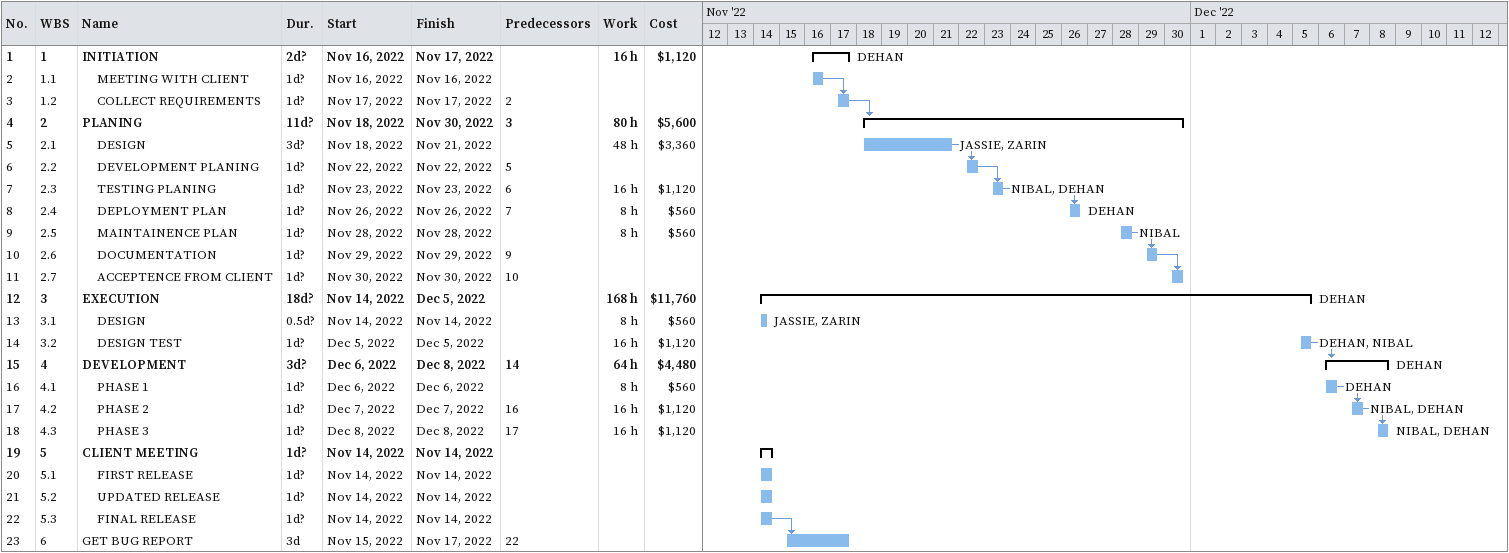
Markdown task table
| ID | WBS | Task | Duration | Start | Finish | Predecessors | Resources | Work (h) | Cost ($) |
|---|---|---|---|---|---|---|---|---|---|
| 1 | 1 | **INITIATION** | 2d? | 2022-11-16 | 2022-11-17 |  | DEHAN | 16 | 1120 |
| 2 | 1.1 | MEETING WITH CLIENT | 1d? | 2022-11-16 | 2022-11-16 |  |  |  |  |
| 3 | 1.2 | COLLECT REQUIREMENTS | 1d? | 2022-11-17 | 2022-11-17 | 2 |  |  |  |
| 4 | 2 | **PLANING** | 11d? | 2022-11-18 | 2022-11-30 | 3 |  | 80 | 5600 |
| 5 | 2.1 | DESIGN | 3d? | 2022-11-18 | 2022-11-21 |  | JASSIE, ZARIN | 48 | 3360 |
| 6 | 2.2 | DEVELOPMENT PLANING | 1d? | 2022-11-22 | 2022-11-22 | 5 |  |  |  |
| 7 | 2.3 | TESTING PLANING | 1d? | 2022-11-23 | 2022-11-23 | 6 | NIBAL, DEHAN | 16 | 1120 |
| 8 | 2.4 | DEPLOYMENT PLAN | 1d? | 2022-11-26 | 2022-11-26 | 7 | DEHAN | 8 | 560 |
| 9 | 2.5 | MAINTAINENCE PLAN | 1d? | 2022-11-28 | 2022-11-28 |  | NIBAL | 8 | 560 |
| 10 | 2.6 | DOCUMENTATION | 1d? | 2022-11-29 | 2022-11-29 | 9 |  |  |  |
| 11 | 2.7 | ACCEPTENCE FROM CLIENT | 1d? | 2022-11-30 | 2022-11-30 | 10 |  |  |  |
| 12 | 3 | **EXECUTION** | 18d? | 2022-11-14 | 2022-12-05 |  | DEHAN | 168 | 11760 |
| 13 | 3.1 | DESIGN | 0.5d? | 2022-11-14 | 2022-11-14 |  | JASSIE, ZARIN | 8 | 560 |
| 14 | 3.2 | DESIGN TEST | 1d? | 2022-12-05 | 2022-12-05 |  | DEHAN, NIBAL | 16 | 1120 |
| 15 | 4 | **DEVELOPMENT** | 3d? | 2022-12-06 | 2022-12-08 | 14 | DEHAN | 64 | 4480 |
| 16 | 4.1 | PHASE 1 | 1d? | 2022-12-06 | 2022-12-06 |  | DEHAN | 8 | 560 |
| 17 | 4.2 | PHASE 2 | 1d? | 2022-12-07 | 2022-12-07 | 16 | NIBAL, DEHAN | 16 | 1120 |
| 18 | 4.3 | PHASE 3 | 1d? | 2022-12-08 | 2022-12-08 | 17 | NIBAL, DEHAN | 16 | 1120 |
| 19 | 5 | **CLIENT MEETING** | 1d? | 2022-11-14 | 2022-11-14 |  |  |  |  |
| 20 | 5.1 | FIRST RELEASE | 1d? | 2022-11-14 | 2022-11-14 |  |  |  |  |
| 21 | 5.2 | UPDATED RELEASE | 1d? | 2022-11-14 | 2022-11-14 |  |  |  |  |
| 22 | 5.3 | FINAL RELEASE | 1d? | 2022-11-14 | 2022-11-14 |  |  |  |  |
| 23 | 6 | GET BUG REPORT | 3d | 2022-11-15 | 2022-11-17 | 22 |  |  |  |
